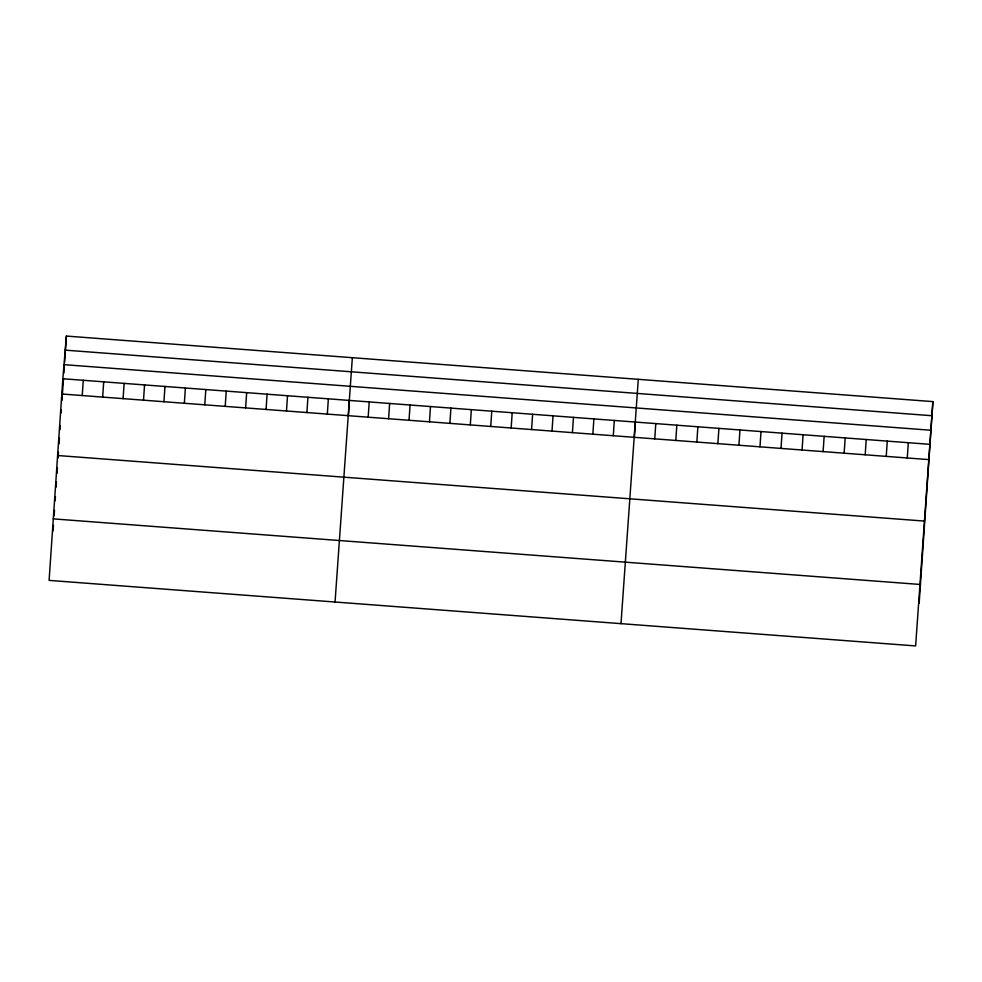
<?xml version="1.0" encoding="UTF-8"?>
<svg xmlns="http://www.w3.org/2000/svg" width="982" height="982" viewBox="0 0 982 982"><rect width="100%" height="100%" fill="white"/><g stroke="black" fill="none" stroke-linecap="round" stroke-linejoin="round"><path stroke-width="1.47" d="M62.848 378.745L49.1 580.387L915.617 645.935L932.9 401.613L66.383 336.065L62.848 378.745L929.353 444.294M53.102 530.869L53.482 525.407M54.133 515.832L54.501 510.37M55.152 500.795L55.434 496.696M56.084 487.133L56.465 481.671M57.03 473.385L57.41 467.751M58.085 457.894L58.466 452.26M59.043 443.815L59.423 438.181M60 429.735L60.295 425.501M61.154 412.833L61.338 410.095M61.989 400.533L63.486 378.659M63.855 373.197L64.321 366.36M64.603 362.26L65.352 351.323M65.45 349.801L66.383 336.065M82.23 395.55L83.274 380.28M102.656 397.096L103.699 381.826M123.081 398.643L124.125 383.373M143.507 400.19L144.55 384.919M163.933 401.724L164.976 386.466M184.358 403.271L185.402 388.013M204.784 404.817L205.815 389.559M225.209 406.364L226.241 391.106M245.635 407.911L246.666 392.653M266.061 409.457L267.092 394.187M286.474 411.004L287.517 395.734M306.9 412.55L307.943 397.28M327.325 414.097L328.369 398.827M335.046 602.015L352.342 357.693M348.414 415.325L349.432 400.3M368.176 417.178L369.22 401.92M388.602 418.725L389.645 403.467M409.028 420.271L410.071 405.014M429.453 421.818L430.497 406.548M449.879 423.365L450.922 408.095M470.304 424.911L471.348 409.641M490.73 426.458L491.773 411.188M511.156 428.005L512.199 412.735M531.581 429.539L532.625 414.281M552.007 431.086L553.05 415.828M572.432 432.632L573.463 417.375M592.858 434.179L593.889 418.921M613.284 435.726L614.315 420.456M620.992 623.644L638.288 379.334M634.36 436.965L635.379 421.929M654.749 438.868L655.792 423.598M675.788 440.452L676.831 425.194M696.839 442.047L697.871 426.777M717.879 443.643L718.922 428.373M738.918 445.227L739.962 429.969M759.97 446.822L761.013 431.564M781.009 448.418L782.053 433.148M802.048 450.002L803.092 434.744M823.1 451.597L824.144 436.339M844.139 453.193L845.183 437.923M865.191 454.789L866.222 439.519M886.23 456.372L887.274 441.114M907.27 457.968L908.313 442.698M919.152 603.255L932.9 401.613M65.217 350.144L931.734 415.705M64.014 364.653L930.531 430.214M61.805 394.003L928.321 459.564M57.619 455.513L924.123 521.061M53.298 518.877L919.803 584.437"/></g></svg>
